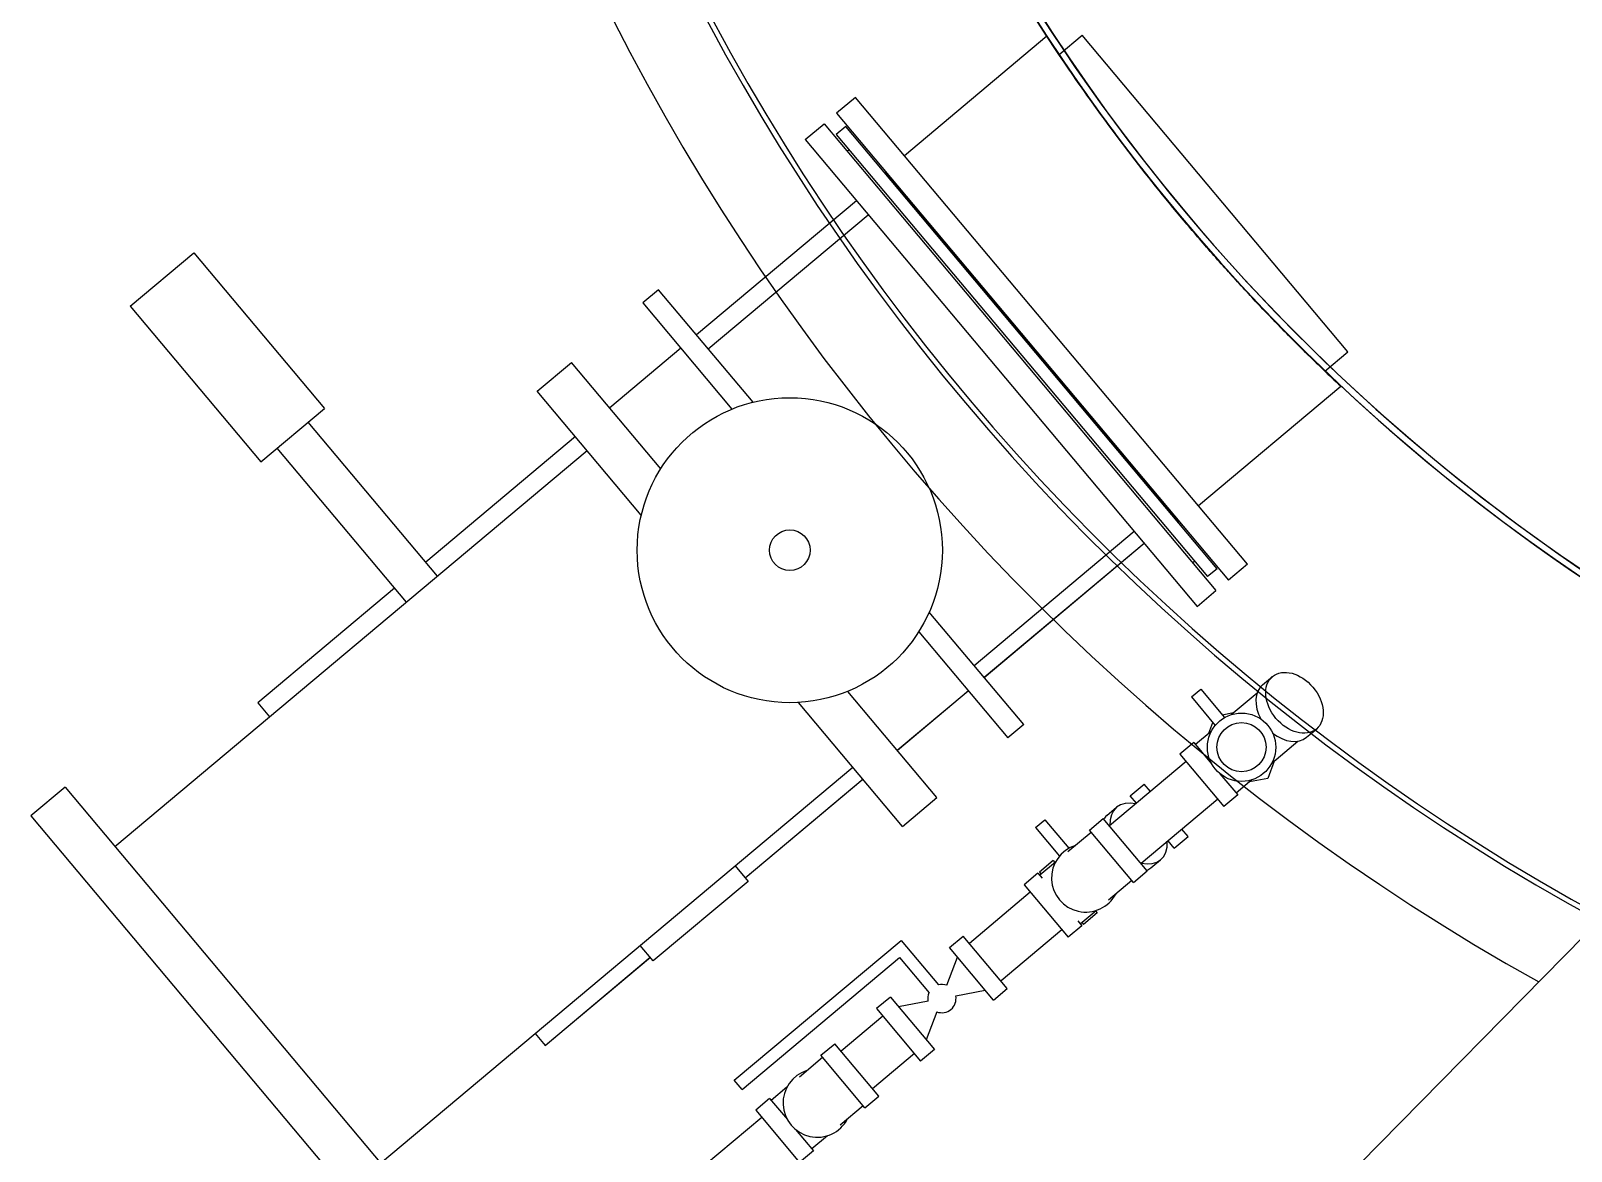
# Model space of a CAD drawing. Header units: metres. Extents: x 0 to 63075, y 0 to 44550.
# Drawn here: x 55635.2 to 55919.5, y 37162.7 to 37369.6 of the extents above; entities that cross this region are included whole.
import ezdxf

# ---------------------------------------------------------------- set-up
doc = ezdxf.new("R2010")
doc.units = ezdxf.units.M
doc.header["$LTSCALE"] = 75
for name, color, linetype in [('GSB', 7, 'Continuous'), ('ML6', 1, 'Continuous'), ('SL1', 8, 'Continuous')]:
    doc.layers.add(name, color=color, linetype=linetype)

# ---------------------------------------------------------------- blocks, each defined once
blk = doc.blocks.new('A$C6bae614f')
at = {"layer": 'SL1'}
for p, q in [((388279.3, 24309.1), (386207.6, 22200.7)), ((385912, 23639.6), (385940.5, 23663.5)), ((386267, 23274.3), (385940.5, 23663.5)), ((385897, 23662.3), (385721.9, 23515.3)), ((385901.7, 23655.2), (385902.3, 23654.3)), ((385902.3, 23654.3), (385901.7, 23655.1)), ((385902.3, 23654.3), (385902.3, 23654.3)), ((385661.7, 23587), (385638.6, 23567.6)), ((386143.3, 23013), (385661.7, 23587)), ((385600, 23535.3), (385623.1, 23554.7)), ((385623.1, 23554.7), (386104.7, 22980.6)), ((385649.9, 23551.4), (385638.2, 23541.6)), ((385638.6, 23567.6), (386120.2, 22993.6)), ((386106.2, 23007.6), (385649.9, 23551.4)), ((385600, 23535.3), (386081.6, 22961.2)), ((385638.2, 23541.6), (386094.5, 22997.8)), ((385654.1, 23522.6), (385651.7, 23520.6)), ((385697.8, 23495.1), (385697.4, 23494.8)), ((386059.1, 23064.5), (385697.8, 23495.1)), ((385701.7, 23492.4), (385700.7, 23491.6)), ((385715.2, 23474.4), (385716.1, 23475.2)), ((385663.1, 23460), (385466.5, 23295)), ((385480.9, 23277.8), (385677.5, 23442.8)), ((384770.4, 23330.5), (384848.6, 23396.1)), ((384848.6, 23396.1), (385009.3, 23204.5)), ((385419.8, 23350.6), (385400.4, 23334.3)), ((385535.9, 23212.3), (385419.8, 23350.6)), ((384770.4, 23330.5), (384931.1, 23139)), ((385400.4, 23334.3), (385509.9, 23203.8)), ((385447, 23278.7), (385359.7, 23205.4)), ((386238.6, 23250.4), (386267, 23274.3)), ((385270.7, 23225.8), (385312.9, 23261.2)), ((385422.5, 23130.5), (385312.9, 23261.2)), ((386258.3, 23231.7), (386083.2, 23084.7)), ((386252.7, 23237), (386253.1, 23237.3)), ((386253.2, 23237.2), (386252.8, 23236.9)), ((385398.5, 23073.4), (385270.7, 23225.8)), ((384931.1, 23139), (385009.3, 23204.5)), ((385148.1, 22998.6), (384989.3, 23187.8)), ((384751.7, 22666), (385331.9, 23152.8)), ((385109.8, 22966.5), (384951, 23155.7)), ((385317.5, 23170), (385133.7, 23015.8)), ((386041.7, 23085.2), (386042.7, 23086.1)), ((386054.1, 23070.4), (386055.1, 23071.2)), ((386055.2, 23071.1), (386054.3, 23070.3)), ((386059.1, 23064.5), (386058.7, 23064.2)), ((385807.4, 22888.7), (386004.1, 23053.7)), ((385819.8, 22873.9), (386016.5, 23038.8)), ((386016.6, 23038.7), (385820, 22873.7)), ((386078.6, 23016.7), (386076.2, 23014.7)), ((386106.2, 23007.6), (386094.5, 22997.8)), ((386143.3, 23013), (386120.2, 22993.6)), ((385095.4, 22983.7), (384927.3, 22842.6)), ((386081.6, 22961.2), (386104.7, 22980.6)), ((385868.5, 22815.9), (385752.4, 22954.2)), ((385739.5, 22930.1), (385849, 22799.6)), ((386162.1, 22864.8), (386174.2, 22874.9)), ((385761.8, 22726.1), (385652.2, 22856.8)), ((385713, 22784.3), (385800.4, 22857.5)), ((385800.5, 22857.4), (385713.2, 22784.1)), ((386074.5, 22850), (386086, 22859.6)), ((386074.5, 22850), (386103.9, 22815)), ((386086, 22859.6), (386115.3, 22824.6)), ((386123.5, 22828.2), (386155.5, 22855)), ((384927.3, 22842.6), (384941.7, 22825.4)), ((385719.7, 22690.7), (385591.8, 22843.1)), ((386112.4, 22828.1), (386126.3, 22830.6)), ((385868.5, 22815.9), (385849, 22799.6)), ((386096.1, 22805.2), (386100.9, 22818.5)), ((386077.5, 22793.8), (386060.5, 22779.5)), ((386077.5, 22793.8), (386099.4, 22767.7)), ((386098.9, 22807.6), (386079.6, 22791.4)), ((386173.4, 22768.7), (386205.4, 22795.5)), ((386216.2, 22800.4), (386228.2, 22810.5)), ((386060.5, 22779.5), (386114.6, 22715.1)), ((385078.2, 22276.8), (385658.4, 22763.7)), ((386068.2, 22770.4), (385973.9, 22691.4)), ((386109.7, 22755.5), (386131.6, 22729.4)), ((386176.3, 22771), (386168.5, 22749.6)), ((384690.5, 22739), (384648.3, 22703.6)), ((384690.5, 22739), (385139.4, 22203.9)), ((385526.1, 22627.5), (385670.8, 22748.9)), ((385671, 22748.7), (385526.3, 22627.2)), ((385999.5, 22728.3), (386016.5, 22742.6)), ((386024.1, 22733.5), (386016.5, 22742.6)), ((386148.9, 22748.1), (386129.5, 22731.8)), ((386168.5, 22749.6), (386146.1, 22745.7)), ((385719.7, 22690.7), (385761.8, 22726.1)), ((386007.1, 22719.2), (385999.5, 22728.3)), ((386106.9, 22724.2), (386012.7, 22645.1)), ((386131.6, 22729.4), (386114.6, 22715.1)), ((384648.3, 22703.6), (385097.3, 22168.5)), ((385883, 22689.3), (385894.5, 22698.9)), ((385894.5, 22698.9), (385923.8, 22663.9)), ((385949.3, 22686.2), (385966.3, 22700.5)), ((386020.3, 22636), (385966.3, 22700.5)), ((385970.6, 22704.1), (385982.7, 22714.2)), ((385883, 22689.3), (385912.3, 22654.3)), ((385922.8, 22659.8), (385951.3, 22683.7)), ((386003.3, 22621.8), (385949.3, 22686.2)), ((386070.5, 22678.2), (386062.9, 22687.3)), ((386053.5, 22663.9), (386045.9, 22673)), ((386053.5, 22663.9), (386070.5, 22678.2)), ((385513.7, 22642.2), (385529.8, 22623.1)), ((385904.8, 22648.9), (385887.8, 22634.6)), ((385907.4, 22646.9), (385888.1, 22630.7)), ((385904.8, 22648.9), (385906.9, 22646.4)), ((386024.7, 22639.7), (386036.7, 22649.8)), ((385529.8, 22623.1), (385413.3, 22525.4)), ((385886, 22633.1), (385869, 22618.8)), ((385886, 22633.1), (385891.2, 22627)), ((385887.8, 22634.6), (385889.8, 22632.2)), ((386001.3, 22624.2), (385972.7, 22600.2)), ((386003.3, 22621.8), (386020.3, 22636)), ((385876.6, 22609.7), (385801.8, 22546.9)), ((385869, 22618.8), (385923, 22554.4)), ((385938, 22571.1), (385957.4, 22587.4)), ((385958.9, 22584.5), (385941.8, 22570.2)), ((385956.8, 22586.9), (385958.9, 22584.5)), ((385940.1, 22568.7), (385923, 22554.4)), ((385934.9, 22574.8), (385940.1, 22568.7)), ((385939.8, 22572.6), (385941.8, 22570.2)), ((385512.8, 22378.7), (385717.8, 22550.6)), ((385717.8, 22550.6), (385763.6, 22496)), ((385777.1, 22541.7), (385794.2, 22556)), ((385848.2, 22491.6), (385794.2, 22556)), ((385915.4, 22563.5), (385840.6, 22500.7)), ((385280.5, 22421.5), (385409.6, 22529.8)), ((385409.8, 22529.5), (385280.7, 22421.2)), ((385413.3, 22525.4), (385397.3, 22544.5)), ((385522.5, 22367.2), (385715.9, 22529.5)), ((385715.9, 22529.5), (385752.1, 22486.3)), ((385774.1, 22495.4), (385787.2, 22529.8)), ((385831.2, 22477.3), (385777.1, 22541.7)), ((385785, 22482.4), (385821.1, 22489.3)), ((385831.2, 22477.3), (385848.2, 22491.6)), ((385704.7, 22481), (385687.7, 22466.7)), ((385704.7, 22481), (385758.7, 22416.5)), ((385750.9, 22475.9), (385714.7, 22469)), ((385695.3, 22457.6), (385644, 22414.5)), ((385687.7, 22466.7), (385741.7, 22402.3)), ((385761.8, 22462.9), (385748.7, 22428.5)), ((385268.2, 22436.2), (385280.5, 22421.5)), ((385280.7, 22421.2), (385280.5, 22421.5)), ((385619.3, 22409.3), (385636.3, 22423.6)), ((385690.4, 22359.2), (385636.3, 22423.6)), ((385758.7, 22416.5), (385741.7, 22402.3)), ((385592.8, 22382.9), (385621.4, 22406.9)), ((385673.4, 22344.9), (385619.3, 22409.3)), ((385734.1, 22411.4), (385682.7, 22368.3)), ((385522.5, 22367.2), (385512.8, 22378.7)), ((385577.5, 22370.1), (385558.1, 22353.8)), ((385673.4, 22344.9), (385690.4, 22359.2)), ((385556.1, 22356.3), (385539.1, 22342)), ((385539.1, 22342), (385593.1, 22277.6)), ((385556.1, 22356.3), (385578, 22330.2)), ((385671.3, 22347.4), (385642.8, 22323.4)), ((385546.7, 22332.9), (385476.2, 22273.7)), ((385588.2, 22318), (385610.1, 22291.9)), ((385627.4, 22310.5), (385608.1, 22294.3)), ((385610.1, 22291.9), (385593.1, 22277.6))]:
    blk.add_line(p, q, dxfattribs=at)
for centre, radius in [((385581, 23030.3), 187.5), ((385581, 23030.3), 25), ((386136.2, 22788.1), 42), ((386136.2, 22788.1), 30.2)]:
    blk.add_circle(centre, radius, dxfattribs=at)
for centre, radius, start, end in [((387869.8, 24953.8), 2358, 142.4644, 37.5319), ((387869.8, 24953.8), 2350, 142.3144, 37.6819), ((387869.8, 24953.8), 2810, 182.0499, 240.8567), ((387869.8, 24953.8), 2708, 182.1272, 241.4501), ((387869.8, 24953.8), 2701.6, 182.1322, 241.4886), ((387869.8, 24953.8), 2358, 182.4434, 243.8959), ((387869.8, 24953.8), 2350, 182.4517, 243.9608), ((387958.3, 25012.7), 2464.3, 214.7635, 215.1764), ((387656.9, 24725.3), 2046.2, 226.3901, 226.6153), ((387656.7, 24723.3), 2044.6, 226.6163, 226.8479), ((385944.7, 22627.4), 42, 107.5869, 332.4094), ((385767.9, 22479.1), 17.4, 69.2105, 104.4255), ((385767.9, 22479.1), 17.4, 155.5707, 190.7857), ((385767.9, 22479.1), 17.4, 249.2105, 10.7857), ((385614.7, 22350.6), 42, 107.5869, 332.4094)]:
    blk.add_arc(centre, radius, start, end, dxfattribs=at)
blk.add_ellipse((386201.2, 22842.7), major_axis=(27, -32.2), ratio=0.707107, dxfattribs=at)
for centre, major_axis, start_param, end_param in [((386189.1, 22832.6), (-27, 32.2), 0, 1.299523), ((386189.1, 22832.6), (27, -32.2), 4.983662, 6.283185), ((386009.7, 22682), (-27, 32.2), 5.512628, 7.053743), ((385997.6, 22671.9), (-27, 32.2), 0, 0.190809), ((386009.7, 22682), (27, -32.2), 5.512628, 7.053743), ((385997.6, 22671.9), (27, -32.2), 6.092377, 6.283185)]:
    blk.add_ellipse(centre, major_axis=major_axis, ratio=0.707107, start_param=start_param, end_param=end_param, dxfattribs=at)
for points, knots in [([(385897.1, 23662.2), (385897, 23662.3), (385897, 23662.3), (385897, 23662.4), (385896.8, 23662.6), (385900.8, 23656.4), (385908.9, 23644.3), (385912.9, 23638.3), (385917.9, 23630.9), (385923.7, 23622.3), (385929.6, 23613.7), (385936.3, 23604), (385943.5, 23593.8), (385954.2, 23578.5), (385967.4, 23560.3), (385982.2, 23540.5), (385992, 23527.3), (386002.7, 23513.4), (386013.7, 23499.3), (386024.7, 23485.2), (386036.2, 23470.8), (386047.6, 23456.9), (386053.4, 23449.9), (386059.1, 23442.9), (386064.8, 23436.2), (386087.5, 23409), (386112.4, 23380.8), (386135.8, 23355.3), (386147.6, 23342.6), (386159, 23330.5), (386169.6, 23319.4), (386180.3, 23308.3), (386190.1, 23298.2), (386199, 23289.3), (386212.2, 23276), (386224.4, 23264.1), (386234, 23254.9), (386240.4, 23248.7), (386245.6, 23243.7), (386249.6, 23239.9), (386253.5, 23236.2), (386256.1, 23233.8), (386257.4, 23232.6), (386258, 23232), (386258.3, 23231.7), (386258.3, 23231.7)], [839.415518, 839.415518, 839.415518, 839.415518, 847.811117, 847.811117, 847.811117, 953.787872, 953.787872, 953.787872, 1006.77625, 1006.77625, 1006.77625, 1059.764627, 1059.764627, 1059.764627, 1139.246645, 1139.246645, 1139.246645, 1192.234657, 1192.234657, 1192.234657, 1245.222669, 1245.222669, 1245.222669, 1271.716676, 1271.716676, 1271.716676, 1377.6927, 1377.6927, 1377.6927, 1430.680712, 1430.680712, 1430.680712, 1483.668724, 1483.668724, 1483.668724, 1563.15129, 1563.15129, 1563.15129, 1616.139668, 1616.139668, 1616.139668, 1669.128045, 1669.128045, 1669.128045, 1695.622234, 1695.622234, 1695.622234, 1695.622234]), ([(386258.3, 23231.7), (386258.6, 23231.4), (386253.1, 23236.5), (386242.7, 23246.5), (386237.5, 23251.5), (386231, 23257.7), (386223.6, 23264.9), (386216.1, 23272.2), (386207.8, 23280.5), (386199, 23289.3), (386185.8, 23302.6), (386170.1, 23318.7), (386153.1, 23336.7), (386141.8, 23348.7), (386130, 23361.6), (386118, 23374.9), (386106.1, 23388.2), (386093.9, 23402), (386082.2, 23415.7), (386076.3, 23422.6), (386070.5, 23429.4), (386064.8, 23436.2), (386042, 23463.3), (386018.6, 23492.6), (385997.5, 23520.2), (385987, 23534), (385977, 23547.3), (385968, 23559.7), (385958.9, 23572.1), (385950.7, 23583.6), (385943.5, 23593.8), (385932.6, 23609.2), (385923.1, 23623.2), (385915.6, 23634.3), (385910.6, 23641.6), (385906.6, 23647.7), (385903.6, 23652.2), (385900.6, 23656.8), (385898.7, 23659.7), (385897.7, 23661.2), (385897.2, 23661.9), (385897, 23662.3), (385897, 23662.4), (385897, 23662.4), (385897, 23662.4), (385897, 23662.3)], [-1695.622234, -1695.622234, -1695.622234, -1695.622234, -1589.645479, -1589.645479, -1589.645479, -1536.657101, -1536.657101, -1536.657101, -1483.668724, -1483.668724, -1483.668724, -1404.186706, -1404.186706, -1404.186706, -1351.198694, -1351.198694, -1351.198694, -1298.210682, -1298.210682, -1298.210682, -1271.716676, -1271.716676, -1271.716676, -1165.740651, -1165.740651, -1165.740651, -1112.752639, -1112.752639, -1112.752639, -1059.764627, -1059.764627, -1059.764627, -980.282061, -980.282061, -980.282061, -927.293683, -927.293683, -927.293683, -874.305306, -874.305306, -874.305306, -847.811117, -847.811117, -847.811117, -839.444498, -839.444498, -839.444498, -839.444498]), ([(385906.8, 23647.4), (385904.9, 23650.2), (385903.7, 23652.2), (385903, 23653.2), (385902.6, 23653.8), (385902.4, 23654.2), (385902.3, 23654.3)], [-883.978214, -883.978214, -883.978214, -883.978214, -844.694595, -844.694595, -844.694595, -823.689444, -823.689444, -823.689444, -823.689444]), ([(386011.5, 23502), (386012.8, 23500.4), (386014.1, 23498.7), (386015.4, 23497.1), (386026.1, 23483.5), (386037.1, 23469.7), (386048.2, 23456.2), (386053.8, 23449.4), (386059.3, 23442.7), (386064.8, 23436.2), (386064.8, 23436.1), (386064.9, 23436), (386065, 23435.9)], [-492.500629, -492.500629, -492.500629, -492.500629, -486.339037, -486.339037, -486.339037, -435.145584, -435.145584, -435.145584, -409.548857, -409.548857, -409.548857, -409.265818, -409.265818, -409.265818, -409.265818]), ([(386117.7, 23375.3), (386122.9, 23369.4), (386128.2, 23363.6), (386133.4, 23358), (386144.7, 23345.7), (386155.7, 23334), (386165.9, 23323.2), (386176.2, 23312.5), (386185.7, 23302.7), (386194.2, 23294.1), (386207, 23281.2), (386218.7, 23269.7), (386227.9, 23260.7), (386234.1, 23254.7), (386239.1, 23249.9), (386242.9, 23246.2), (386246.7, 23242.6), (386249.2, 23240.3), (386250.4, 23239.1), (386251.1, 23238.5), (386251.3, 23238.2), (386251.3, 23238.2)], [-330.561721, -330.561721, -330.561721, -330.561721, -307.16195, -307.16195, -307.16195, -255.968497, -255.968497, -255.968497, -204.775043, -204.775043, -204.775043, -127.984402, -127.984402, -127.984402, -76.790641, -76.790641, -76.790641, -25.59688, -25.59688, -25.59688, 0, 0, 0, 0])]:
    blk.add_open_spline(points, degree=3, knots=knots, dxfattribs=at)
for points in [[(385902.2, 23654.4), (385902.1, 23654.5), (385903.4, 23652.6), (385905.8, 23648.9)], [(385902.2, 23654.4), (385902.2, 23654.4), (385902.2, 23654.4), (385902.2, 23654.4)], [(386258.3, 23231.7), (386258.5, 23231.5), (386256.4, 23233.4), (386252.3, 23237.3)]]:
    blk.add_open_spline(points, degree=3, dxfattribs=at)
blk = doc.blocks.new('zw$15D4')
at = {"layer": 'ML6', "xscale": 0.2502808837766805, "yscale": 0.2502808837766805, "zscale": 0.2502808837766805}
blk.add_blockref('A$C6bae614f', (-85544.74, -3177.34), dxfattribs=at)

msp = doc.modelspace()

# ---------------------------------------------------------------- block references
at = {"layer": 'GSB', "xscale": 0.6000000000000068, "yscale": 0.6000000000000068, "zscale": 0.6000000000000068}
msp.add_blockref('zw$15D4', (49200, 35721.63), dxfattribs=at)

doc.saveas('drawing.dxf')
